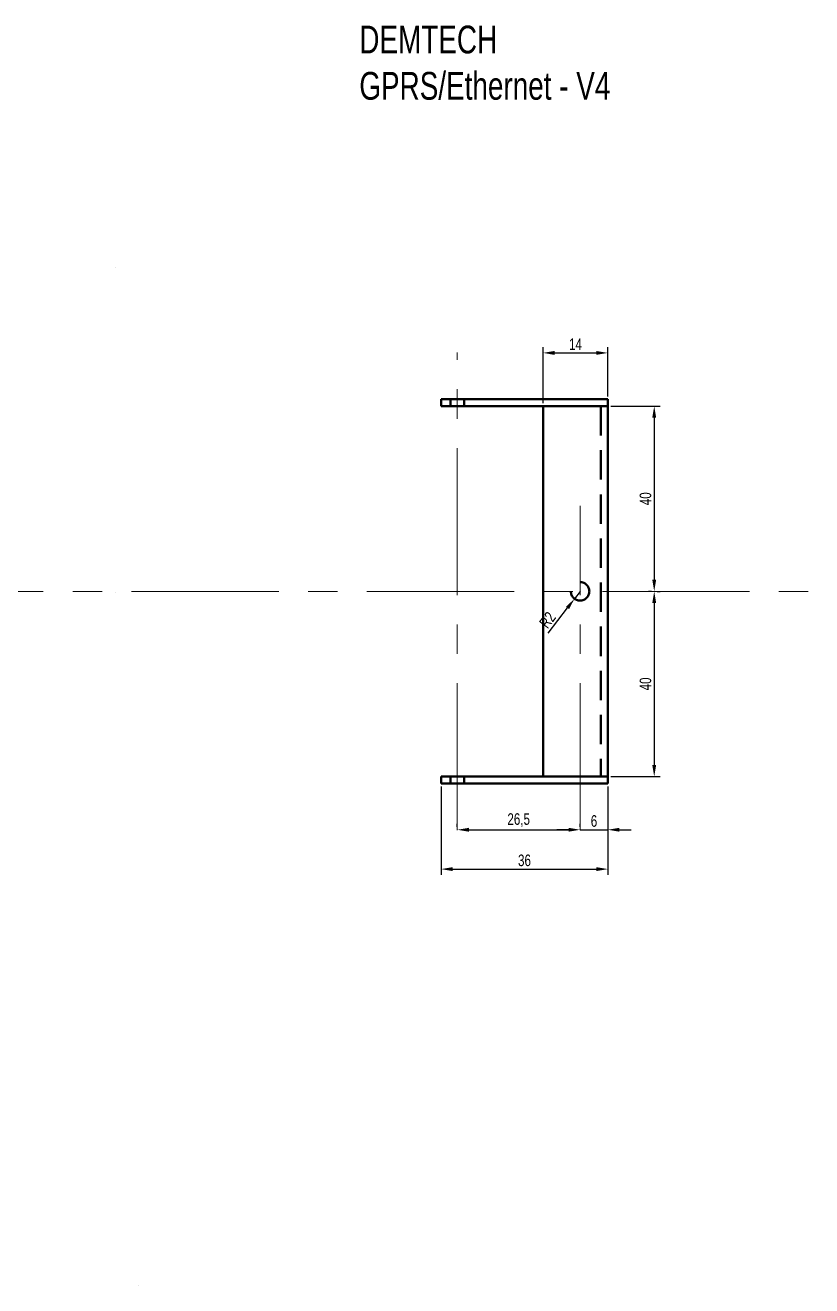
# Model space of a CAD drawing. Extents: x -100 to 250, y -160 to 122.
# Drawn here: x 80.2 to 250, y -150 to 122.3 of the extents above; entities that cross this region are included whole.
import ezdxf

# ---------------------------------------------------------------- set-up
doc = ezdxf.new("R2010")
doc.units = 0
doc.header["$MEASUREMENT"] = 0
doc.linetypes.add('CENTER', pattern=[50.8, 31.75, -6.35, 6.35, -6.35])
doc.linetypes.add('DASHED2', pattern=[9.525, 6.35, -3.175])
doc.layers.get('Defpoints').update_dxf_attribs({"linetype": 'CONTINUOUS'})
for name, color, linetype, lineweight in [('axes', 7, 'CENTER', 13), ('caché', 7, 'DASHED2', 50), ('cotes', 7, 'CONTINUOUS', 13), ('visible', 7, 'CONTINUOUS', 50)]:
    doc.layers.add(name, color=color, linetype=linetype, lineweight=lineweight)
doc.styles.get("Standard").update_dxf_attribs({"font": 'txt', "width": 0.75})
doc.dimstyles.get("Standard").update_dxf_attribs({"dimtxt": 2.5, "dimasz": 2.5, "dimexe": 1.25, "dimexo": 0.625, "dimtad": 1, "dimtxsty": 'Standard', "dimcen": 2.5, "dimadec": 0, "dimazin": 0, "dimtfac": 1, "dimtmove": 0, "dimatfit": 3, "dimfxl": 1, "dimarcsym": 0})

# ---------------------------------------------------------------- blocks, each defined once
blk = doc.blocks.new('*D38')
at = {"layer": 'cotes', "color": 0, "lineweight": -2}
for p, q in [((200, 0), (198.79, -1.59)), ((193.14, -9.07), (197.28, -3.59))]:
    blk.add_line(p, q, dxfattribs=at)
at = {"layer": 'cotes', "color": 0}
blk.add_solid([(197.62, -3.84), (196.95, -3.34), (198.79, -1.59)], dxfattribs=at)
at = {"layer": 'Defpoints', "color": 0}
for p in [(200, 0), (198.79, -1.59)]:
    blk.add_point(p, dxfattribs=at)
at = {"layer": 'cotes', "color": 0, "linetype": 'ByBlock', "insert": (192.96, -6.19), "char_height": 2.5, "attachment_point": 5, "rotation": 52.8818}
blk.add_mtext('R2', dxfattribs=at)
blk = doc.blocks.new('*D42')
at = {"layer": 'cotes', "color": 0, "lineweight": -2}
for p, q in [((206, -42.12), (206, -52.75)), ((197.5, -51.5), (195, -51.5)), ((200, -50.88), (200, -50.25)), ((200, -51.5), (206, -51.5)), ((208.5, -51.5), (211, -51.5))]:
    blk.add_line(p, q, dxfattribs=at)
at = {"layer": 'cotes', "color": 0}
for points in [[(197.5, -51.92), (197.5, -51.08), (200, -51.5)], [(208.5, -51.08), (208.5, -51.92), (206, -51.5)]]:
    blk.add_solid(points, dxfattribs=at)
at = {"layer": 'Defpoints', "color": 0}
for p in [(206, -41.5), (200, -51.5), (206, -51.5)]:
    blk.add_point(p, dxfattribs=at)
at = {"layer": 'cotes', "color": 0, "linetype": 'ByBlock', "insert": (203, -49.62), "char_height": 2.5, "attachment_point": 5}
blk.add_mtext('6', dxfattribs=at)
blk = doc.blocks.new('*D43')
at = {"layer": 'cotes', "color": 0, "lineweight": -2}
for p, q in [((170, -42.12), (170, -61.25)), ((206, -42.12), (206, -61.25)), ((172.5, -60), (203.5, -60))]:
    blk.add_line(p, q, dxfattribs=at)
at = {"layer": 'cotes', "color": 0}
for points in [[(172.5, -59.58), (172.5, -60.42), (170, -60)], [(203.5, -60.42), (203.5, -59.58), (206, -60)]]:
    blk.add_solid(points, dxfattribs=at)
at = {"layer": 'Defpoints', "color": 0}
for p in [(170, -41.5), (206, -41.5), (206, -60)]:
    blk.add_point(p, dxfattribs=at)
at = {"layer": 'cotes', "color": 0, "linetype": 'ByBlock', "insert": (188, -58.12), "char_height": 2.5, "attachment_point": 5}
blk.add_mtext('36', dxfattribs=at)
blk = doc.blocks.new('*D44')
at = {"layer": 'cotes', "color": 0, "lineweight": -2}
for p, q in [((215.38, 0), (214.75, 0)), ((216, -2.5), (216, -37.5)), ((206.62, -40), (217.25, -40))]:
    blk.add_line(p, q, dxfattribs=at)
at = {"layer": 'cotes', "color": 0}
for points in [[(216.42, -2.5), (215.58, -2.5), (216, 0)], [(215.58, -37.5), (216.42, -37.5), (216, -40)]]:
    blk.add_solid(points, dxfattribs=at)
at = {"layer": 'Defpoints', "color": 0}
for p in [(216, 0), (206, -40), (216, -40)]:
    blk.add_point(p, dxfattribs=at)
at = {"layer": 'cotes', "color": 0, "linetype": 'ByBlock', "insert": (214.12, -20), "char_height": 2.5, "attachment_point": 5, "rotation": 90}
blk.add_mtext('40', dxfattribs=at)
blk = doc.blocks.new('*D45')
at = {"layer": 'cotes', "color": 0, "lineweight": -2}
for p, q in [((206.62, 40), (217.25, 40)), ((216, 37.5), (216, 2.5)), ((216.62, 0), (217.25, 0))]:
    blk.add_line(p, q, dxfattribs=at)
at = {"layer": 'cotes', "color": 0}
for points in [[(216.42, 37.5), (215.58, 37.5), (216, 40)], [(215.58, 2.5), (216.42, 2.5), (216, 0)]]:
    blk.add_solid(points, dxfattribs=at)
at = {"layer": 'Defpoints', "color": 0}
for p in [(206, 40), (216, 0), (216, 0)]:
    blk.add_point(p, dxfattribs=at)
at = {"layer": 'cotes', "color": 0, "linetype": 'ByBlock', "insert": (214.12, 20), "char_height": 2.5, "attachment_point": 5, "rotation": 90}
blk.add_mtext('40', dxfattribs=at)
blk = doc.blocks.new('*D46')
at = {"layer": 'cotes', "color": 0, "lineweight": -2}
for p, q in [((173.5, -50.88), (173.5, -50.25)), ((176, -51.5), (197.5, -51.5)), ((200, -50.88), (200, -50.25))]:
    blk.add_line(p, q, dxfattribs=at)
at = {"layer": 'cotes', "color": 0}
for points in [[(176, -51.08), (176, -51.92), (173.5, -51.5)], [(197.5, -51.92), (197.5, -51.08), (200, -51.5)]]:
    blk.add_solid(points, dxfattribs=at)
at = {"layer": 'Defpoints', "color": 0}
for p in [(173.5, -51.5), (200, -51.5), (200, -51.5)]:
    blk.add_point(p, dxfattribs=at)
at = {"layer": 'cotes', "color": 0, "linetype": 'ByBlock', "insert": (186.75, -49.42), "char_height": 2.5, "attachment_point": 5}
blk.add_mtext('26,5', dxfattribs=at)
blk = doc.blocks.new('*D47')
at = {"layer": 'cotes', "color": 0, "lineweight": -2}
for p, q in [((192, 40.62), (192, 52.75)), ((206, 42.12), (206, 52.75)), ((194.5, 51.5), (203.5, 51.5))]:
    blk.add_line(p, q, dxfattribs=at)
at = {"layer": 'cotes', "color": 0}
for points in [[(194.5, 51.92), (194.5, 51.08), (192, 51.5)], [(203.5, 51.08), (203.5, 51.92), (206, 51.5)]]:
    blk.add_solid(points, dxfattribs=at)
at = {"layer": 'Defpoints', "color": 0}
for p in [(206, 51.5), (206, 41.5), (192, 40)]:
    blk.add_point(p, dxfattribs=at)
at = {"layer": 'cotes', "color": 0, "linetype": 'ByBlock', "insert": (199, 53.38), "char_height": 2.5, "attachment_point": 5}
blk.add_mtext('14', dxfattribs=at)

msp = doc.modelspace()

# ---------------------------------------------------------------- linework, layer by layer
at = {"layer": 'axes'}
for p, q in [((99.75, 70), (99.75, 70)), ((99.75, 70), (99.75, 70)), ((99.75, 70), (99.75, 70)), ((99.75, 70), (99.75, 70)), ((99.75, 70), (99.75, 70)), ((99.75, 70), (99.75, 70)), ((99.75, 70), (99.75, 70)), ((99.75, 70), (99.75, 70)), ((173.5, -51.612), (173.5, 51.612)), ((200, -51.612), (200, 18.5)), ((-100, 0), (250, 0)), ((104.75, 0), (104.75, 0)), ((104.75, 0), (104.75, 0)), ((104.75, 0), (104.75, 0)), ((104.75, 0), (104.75, 0)), ((104.75, 0), (104.75, 0)), ((99.75, -0.25), (99.75, -0.25)), ((104.75, -150), (104.75, -150))]:
    msp.add_line(p, q, dxfattribs=at)
at = {"layer": 'caché'}
for p, q in [((172, 41.5), (172, 40)), ((175, 41.5), (175, 40)), ((173.5, 40), (173.5, 40)), ((204.5, 40), (204.5, -40)), ((172, -40), (172, -41.5)), ((175, -40), (175, -41.5))]:
    msp.add_line(p, q, dxfattribs=at)
msp.add_circle((200, 0), 2, dxfattribs=at)
at = {"layer": 'visible'}
for p, q in [((170, 41.5), (170, 40)), ((206, 41.5), (170, 41.5)), ((170, 41.5), (170, 41.5)), ((206, 40), (206, 41.5)), ((170, 40), (206, 40)), ((192, 40), (192, -40)), ((206, 40), (206, -41.5)), ((170, -40), (206, -40)), ((170, -41.5), (170, -40)), ((170, -40), (170, -40)), ((206, -40), (206, -41.5)), ((206, -41.5), (170, -41.5)), ((206, -41.5), (206, -41.5))]:
    msp.add_line(p, q, dxfattribs=at)

# ---------------------------------------------------------------- texts
at = {"layer": 'cotes', "insert": (152.349, 114.15), "char_height": 6, "width": 100, "attachment_point": 4}
msp.add_mtext('DEMTECH\\PGPRS/Ethernet - V4\\P', dxfattribs=at)

# ---------------------------------------------------------------- dimensions: what is measured, and where the dimension line sits
at = {"layer": 'cotes'}
for base, p1, p2, picture, middle in [((206, 51.5), (192, 40), (206, 41.5), '*D47', (199, 53.375)), ((206, -60), (170, -41.5), (206, -41.5), '*D43', (188, -58.125)), ((206, -51.5), (200, -51.5), (206, -41.5), '*D42', (203, -49.625)), ((200, -51.5), (173.5, -51.5), (200, -51.5), '*D46', (186.75, -49.417))]:
    dim = msp.add_linear_dim(base=base, p1=p1, p2=p2, dimstyle='Standard', dxfattribs=at)
    dim.commit()
    dim.dimension.update_dxf_attribs({"geometry": picture, "text_midpoint": middle})
for base, p1, p2, picture, middle in [((216, 0), (206, 40), (216, 0), '*D45', (214.125, 20)), ((216, -40), (216, 0), (206, -40), '*D44', (214.125, -20))]:
    dim = msp.add_linear_dim(base=base, p1=p1, p2=p2, angle=90, dimstyle='Standard', dxfattribs=at)
    dim.commit()
    dim.dimension.update_dxf_attribs({"geometry": picture, "text_midpoint": middle})
dim = msp.add_radius_dim(center=(200, 0), mpoint=(198.793, -1.595), dimstyle='Standard', dxfattribs=at)
dim.commit()
dim.dimension.update_dxf_attribs({"geometry": '*D38', "text_midpoint": (192.961, -6.195)})

doc.saveas('drawing.dxf')
